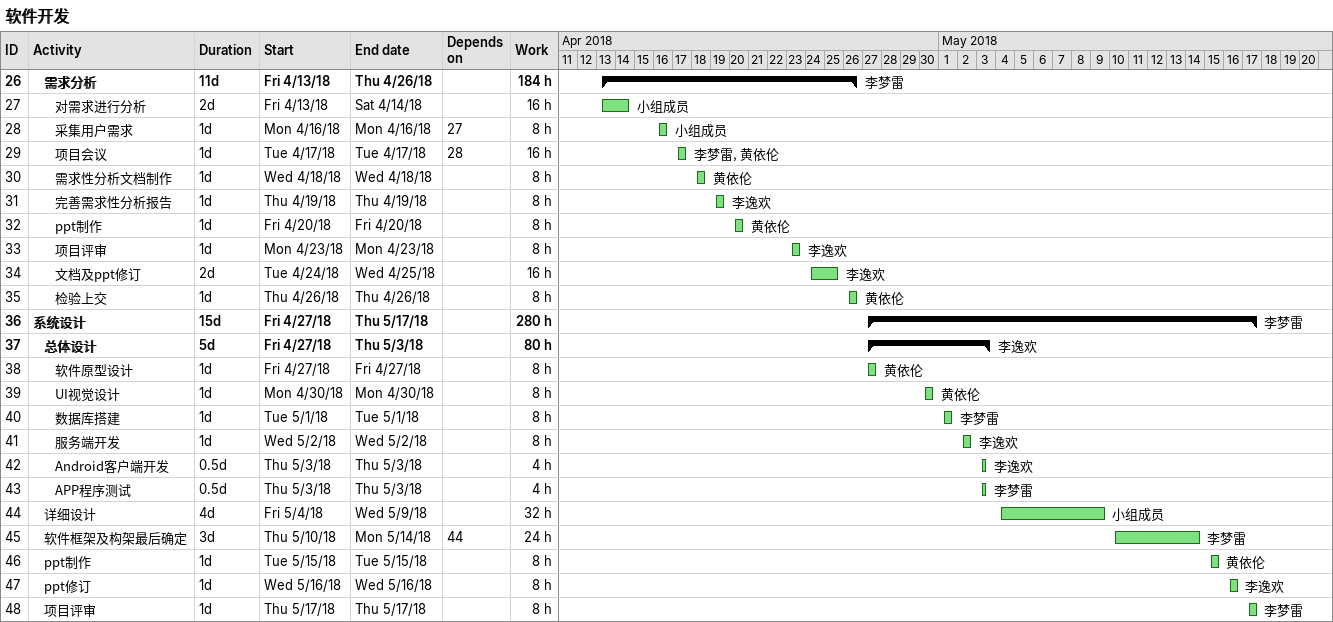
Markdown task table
软件开发

| ID | Level | Task | Duration | Start | Finish | Predecessors | Resources | Work (h) |
|---|---|---|---|---|---|---|---|---|
| 26 | 2 | **需求分析** | 11d | 2018-04-13 | 2018-04-26 |  | 李梦雷 | 184 |
| 27 | 3 | 对需求进行分析 | 2d | 2018-04-13 | 2018-04-14 |  | 小组成员 | 16 |
| 28 | 3 | 采集用户需求 | 1d | 2018-04-16 | 2018-04-16 | 27 | 小组成员 | 8 |
| 29 | 3 | 项目会议 | 1d | 2018-04-17 | 2018-04-17 | 28 | 李梦雷, 黄依伦 | 16 |
| 30 | 3 | 需求性分析文档制作 | 1d | 2018-04-18 | 2018-04-18 |  | 黄依伦 | 8 |
| 31 | 3 | 完善需求性分析报告 | 1d | 2018-04-19 | 2018-04-19 |  | 李逸欢 | 8 |
| 32 | 3 | ppt制作 | 1d | 2018-04-20 | 2018-04-20 |  | 黄依伦 | 8 |
| 33 | 3 | 项目评审 | 1d | 2018-04-23 | 2018-04-23 |  | 李逸欢 | 8 |
| 34 | 3 | 文档及ppt修订 | 2d | 2018-04-24 | 2018-04-25 |  | 李逸欢 | 16 |
| 35 | 3 | 检验上交 | 1d | 2018-04-26 | 2018-04-26 |  | 黄依伦 | 8 |
| 36 | 1 | **系统设计** | 15d | 2018-04-27 | 2018-05-17 |  | 李梦雷 | 280 |
| 37 | 2 | **总体设计** | 5d | 2018-04-27 | 2018-05-03 |  | 李逸欢 | 80 |
| 38 | 3 | 软件原型设计 | 1d | 2018-04-27 | 2018-04-27 |  | 黄依伦 | 8 |
| 39 | 3 | UI视觉设计 | 1d | 2018-04-30 | 2018-04-30 |  | 黄依伦 | 8 |
| 40 | 3 | 数据库搭建 | 1d | 2018-05-01 | 2018-05-01 |  | 李梦雷 | 8 |
| 41 | 3 | 服务端开发 | 1d | 2018-05-02 | 2018-05-02 |  | 李逸欢 | 8 |
| 42 | 3 | Android客户端开发 | 0.5d | 2018-05-03 | 2018-05-03 |  | 李逸欢 | 4 |
| 43 | 3 | APP程序测试 | 0.5d | 2018-05-03 | 2018-05-03 |  | 李梦雷 | 4 |
| 44 | 2 | 详细设计 | 4d | 2018-05-04 | 2018-05-09 |  | 小组成员 | 32 |
| 45 | 2 | 软件框架及构架最后确定 | 3d | 2018-05-10 | 2018-05-14 | 44 | 李梦雷 | 24 |
| 46 | 2 | ppt制作 | 1d | 2018-05-15 | 2018-05-15 |  | 黄依伦 | 8 |
| 47 | 2 | ppt修订 | 1d | 2018-05-16 | 2018-05-16 |  | 李逸欢 | 8 |
| 48 | 2 | 项目评审 | 1d | 2018-05-17 | 2018-05-17 |  | 李梦雷 | 8 |
